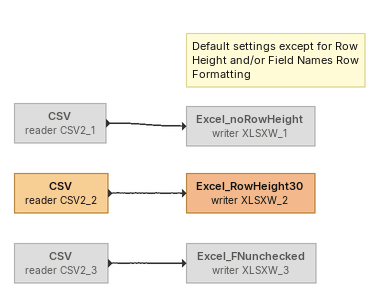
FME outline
CSV (reader CSV2_1) [off]
    -> Excel_noRowHeight (writer XLSXW_1)
Note: Default settings except for Row Height and/or Field Names Row Formatting
Excel_noRowHeight (writer XLSXW_1) [off]
CSV (reader CSV2_2)
    -> Excel_RowHeight30 (writer XLSXW_2)
Excel_RowHeight30 (writer XLSXW_2)
CSV (reader CSV2_3) [off]
    -> Excel_FNunchecked (writer XLSXW_3)
Excel_FNunchecked (writer XLSXW_3) [off]
